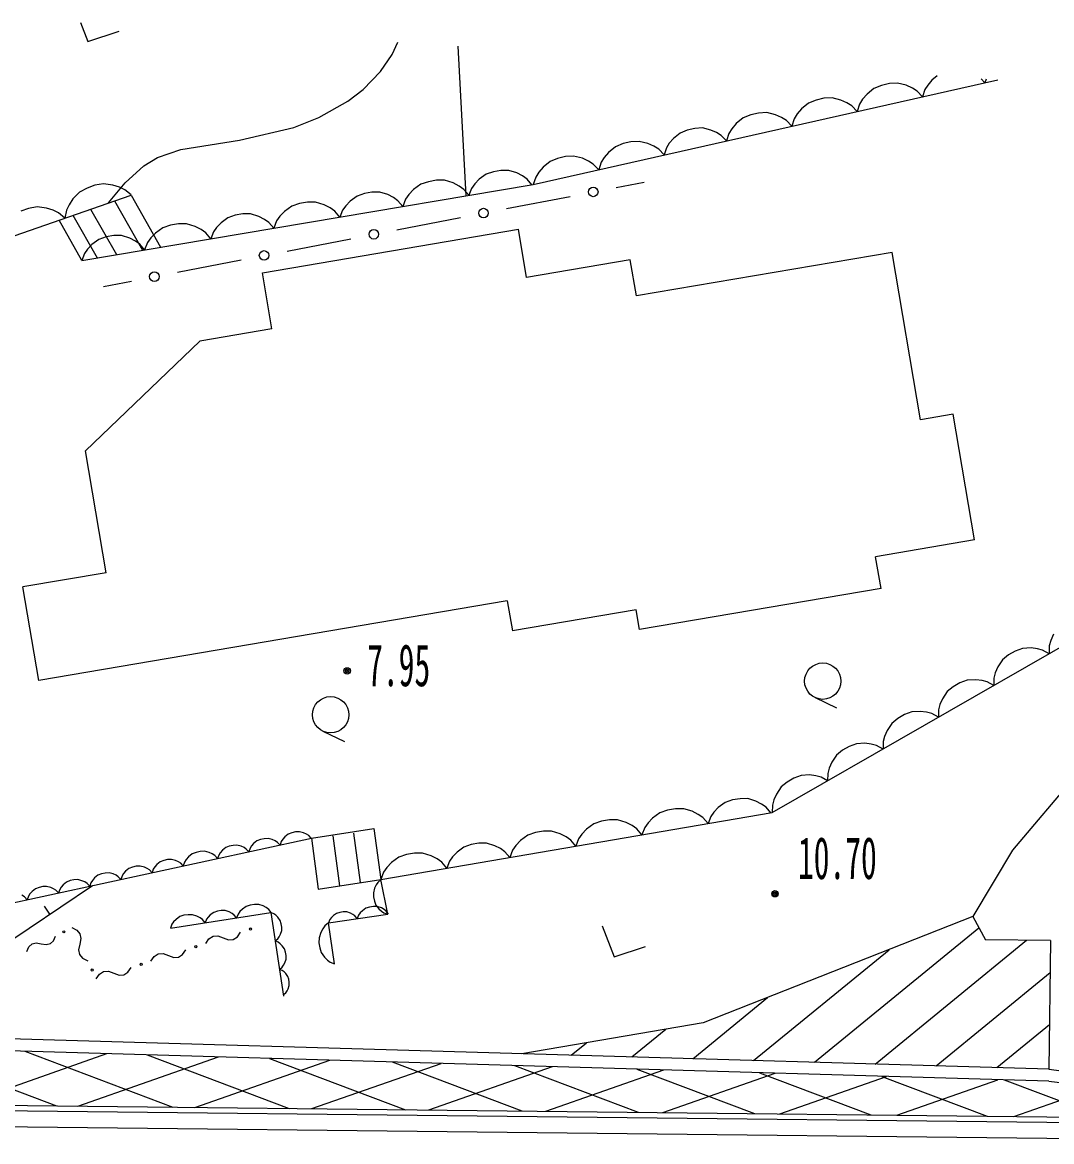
# Model space of a CAD drawing. Units: millimetres, scale not verified. Extents: x 40000 to 680000, y 20000 to 380000.
# Drawn here: x 80624 to 112865, y 282593 to 317655 of the extents above; entities that cross this region are included whole.
import ezdxf
from ezdxf.enums import TextEntityAlignment as Align

# ---------------------------------------------------------------- set-up
doc = ezdxf.new("R2010")
doc.units = ezdxf.units.MM
doc.header["$LTSCALE"] = 1000
doc.layers.add('M-BGD', color=7, linetype='Continuous', lineweight=25)
doc.styles.add('ＭＳ ゴシック', font='')
doc.styles.get('ＭＳ ゴシック').set_extended_font_data('MS Gothic')

msp = doc.modelspace()

# ---------------------------------------------------------------- linework, layer by layer
at = {"layer": 'M-BGD'}
for p, q in [((82443, 317655), (82672, 317053)), ((82672, 317053), (83658, 317382)), ((92203, 316649), (92383, 317033)), ((91845, 316113), (92203, 316649)), ((94262, 316915), (94520, 312223)), ((91299, 315549), (91845, 316113)), ((109277, 315976), (109116, 315844)), ((96628, 312578), (111176, 315857)), ((107300, 315586), (107082, 315408)), ((107536, 315683), (107300, 315586)), ((107782, 315738), (107536, 315683)), ((108037, 315752), (107782, 315738)), ((108311, 315685), (108037, 315752)), ((108502, 315599), (108311, 315685)), ((108653, 315504), (108502, 315599)), ((108986, 315691), (108895, 315548)), ((109116, 315844), (108986, 315691)), ((110773, 315766), (110656, 315889)), ((110811, 315880), (110773, 315766)), ((90819, 315183), (91299, 315549)), ((105488, 315221), (105251, 315124)), ((105734, 315276), (105488, 315221)), ((105989, 315291), (105734, 315276)), ((106262, 315223), (105989, 315291)), ((106454, 315137), (106262, 315223)), ((106946, 315248), (106850, 315097)), ((107082, 315408), (106946, 315248)), ((108822, 315327), (108653, 315504)), ((108895, 315548), (108822, 315327)), ((89915, 314678), (90819, 315183)), ((105033, 314946), (104897, 314786)), ((105251, 315124), (105033, 314946)), ((106604, 315042), (106454, 315137)), ((106774, 314865), (106604, 315042)), ((106850, 315097), (106774, 314865)), ((89122, 314363), (89915, 314678)), ((103203, 314663), (102984, 314484)), ((103439, 314759), (103203, 314663)), ((103685, 314815), (103439, 314759)), ((103940, 314829), (103685, 314815)), ((104214, 314761), (103940, 314829)), ((104405, 314676), (104214, 314761)), ((104556, 314580), (104405, 314676)), ((104725, 314403), (104556, 314580)), ((104802, 314636), (104725, 314403)), ((104897, 314786), (104802, 314636)), ((87426, 313961), (89122, 314363)), ((101226, 314189), (101019, 314019)), ((101452, 314280), (101226, 314189)), ((101686, 314333), (101452, 314280)), ((101929, 314347), (101686, 314333)), ((102189, 314283), (101929, 314347)), ((102372, 314201), (102189, 314283)), ((102515, 314110), (102372, 314201)), ((102753, 314174), (102676, 313941)), ((102848, 314325), (102753, 314174)), ((102984, 314484), (102848, 314325)), ((85588, 313674), (87426, 313961)), ((99439, 313858), (99203, 313761)), ((99685, 313913), (99439, 313858)), ((99940, 313928), (99685, 313913)), ((100214, 313860), (99940, 313928)), ((100406, 313774), (100214, 313860)), ((100889, 313867), (100798, 313723)), ((101019, 314019), (100889, 313867)), ((102676, 313941), (102515, 314110)), ((84861, 313425), (85588, 313674)), ((97892, 313466), (97637, 313451)), ((98165, 313398), (97892, 313466)), ((98985, 313583), (98849, 313423)), ((99203, 313761), (98985, 313583)), ((100556, 313679), (100406, 313774)), ((100725, 313502), (100556, 313679)), ((100798, 313723), (100725, 313502)), ((83847, 312631), (84425, 313166)), ((84425, 313166), (84861, 313425)), ((96936, 313121), (96800, 312961)), ((97154, 313300), (96936, 313121)), ((97391, 313396), (97154, 313300)), ((97637, 313451), (97391, 313396)), ((98357, 313312), (98165, 313398)), ((98508, 313217), (98357, 313312)), ((98677, 313040), (98508, 313217)), ((98753, 313273), (98677, 313040)), ((98849, 313423), (98753, 313273)), ((95150, 312897), (94933, 312739)), ((95380, 312977), (95150, 312897)), ((95616, 313016), (95380, 312977)), ((95860, 313017), (95616, 313016)), ((96116, 312938), (95860, 313017)), ((96294, 312847), (96116, 312938)), ((96432, 312748), (96294, 312847)), ((96705, 312811), (96628, 312578)), ((96800, 312961), (96705, 312811)), ((82648, 312465), (82413, 312337)), ((82482, 310196), (96628, 312578)), ((82897, 312552), (82648, 312465)), ((83161, 312598), (82897, 312552)), ((83453, 312560), (83161, 312598)), ((83318, 312000), (83847, 312631)), ((83663, 312493), (83453, 312560)), ((83831, 312412), (83663, 312493)), ((84028, 312248), (83831, 312412)), ((92878, 312415), (92733, 312263)), ((93106, 312582), (92878, 312415)), ((93347, 312665), (93106, 312582)), ((93596, 312707), (93347, 312665)), ((93851, 312707), (93596, 312707)), ((94121, 312625), (93851, 312707)), ((94307, 312528), (94121, 312625)), ((94452, 312425), (94307, 312528)), ((94612, 312239), (94452, 312425)), ((94697, 312456), (94612, 312239)), ((94795, 312594), (94697, 312456)), ((94933, 312739), (94795, 312594)), ((96584, 312571), (96432, 312748)), ((99227, 312483), (100100, 312652)), ((79873, 310799), (84027, 312247)), ((82207, 312125), (82084, 311943)), ((82413, 312337), (82207, 312125)), ((83507, 312066), (84385, 310517)), ((84027, 312247), (84954, 310613)), ((90890, 312058), (90752, 311913)), ((91107, 312216), (90890, 312058)), ((91337, 312296), (91107, 312216)), ((91573, 312336), (91337, 312296)), ((91817, 312336), (91573, 312336)), ((92073, 312258), (91817, 312336)), ((92251, 312166), (92073, 312258)), ((92389, 312067), (92251, 312166)), ((92541, 311890), (92389, 312067)), ((92630, 312118), (92541, 311890)), ((92733, 312263), (92630, 312118)), ((95791, 311820), (97784, 312204)), ((80819, 311828), (80570, 311741)), ((81083, 311873), (80819, 311828)), ((81376, 311836), (81083, 311873)), ((81586, 311769), (81376, 311836)), ((81754, 311688), (81586, 311769)), ((82003, 311775), (81951, 311523)), ((82084, 311943), (82003, 311775)), ((82759, 311805), (83568, 310379)), ((88835, 311735), (88690, 311582)), ((89063, 311901), (88835, 311735)), ((89304, 311984), (89063, 311901)), ((89553, 312026), (89304, 311984)), ((89808, 312026), (89553, 312026)), ((90078, 311944), (89808, 312026)), ((90264, 311847), (90078, 311944)), ((90409, 311744), (90264, 311847)), ((90568, 311558), (90409, 311744)), ((90654, 311775), (90568, 311558)), ((90752, 311913), (90654, 311775)), ((81951, 311523), (81754, 311688)), ((82482, 310196), (81774, 311462)), ((82209, 311614), (82967, 310278)), ((86847, 311378), (86709, 311233)), ((87063, 311536), (86847, 311378)), ((87293, 311615), (87063, 311536)), ((87530, 311655), (87293, 311615)), ((87773, 311655), (87530, 311655)), ((88030, 311577), (87773, 311655)), ((88208, 311485), (88030, 311577)), ((88346, 311387), (88208, 311485)), ((88498, 311209), (88346, 311387)), ((88587, 311437), (88498, 311209)), ((88690, 311582), (88587, 311437)), ((92354, 311156), (94347, 311541)), ((84792, 311054), (84647, 310902)), ((85019, 311220), (84792, 311054)), ((85261, 311303), (85019, 311220)), ((85510, 311345), (85261, 311303)), ((85765, 311345), (85510, 311345)), ((86034, 311263), (85765, 311345)), ((86221, 311167), (86034, 311263)), ((86366, 311063), (86221, 311167)), ((86525, 310877), (86366, 311063)), ((86610, 311094), (86525, 310877)), ((86709, 311233), (86610, 311094)), ((88142, 309808), (96161, 311173)), ((96418, 309661), (96161, 311173)), ((82804, 310697), (82666, 310552)), ((83020, 310855), (82804, 310697)), ((83250, 310934), (83020, 310855)), ((83487, 310974), (83250, 310934)), ((83730, 310974), (83487, 310974)), ((83987, 310896), (83730, 310974)), ((84165, 310804), (83987, 310896)), ((84303, 310706), (84165, 310804)), ((84454, 310528), (84303, 310706)), ((84544, 310757), (84454, 310528)), ((84647, 310902), (84544, 310757)), ((88917, 310493), (90911, 310878)), ((82567, 310414), (82482, 310196)), ((82666, 310552), (82567, 310414)), ((107865, 310447), (99859, 309084)), ((108758, 305204), (107865, 310447)), ((85481, 309829), (87474, 310214)), ((99666, 310214), (96418, 309661)), ((99859, 309084), (99666, 310214)), ((88440, 308057), (88142, 309808)), ((83164, 309382), (84037, 309551)), ((88440, 308057), (86186, 307673)), ((82598, 304232), (86186, 307673)), ((109783, 305379), (108758, 305204)), ((110453, 301443), (109783, 305379)), ((83248, 300415), (82598, 304232)), ((110453, 301443), (107353, 300916)), ((104114, 292899), (118060, 300904)), ((107523, 299921), (107353, 300916)), ((83248, 300415), (80636, 299970)), ((81135, 297037), (80636, 299970)), ((107523, 299921), (99954, 298632)), ((95812, 299536), (81135, 297037)), ((95812, 299536), (95972, 298593)), ((99849, 299253), (95972, 298593)), ((99954, 298632), (99849, 299253)), ((112921, 298487), (112838, 298294)), ((111953, 298044), (111725, 297960)), ((112221, 298060), (111953, 298044)), ((112420, 298035), (112221, 298060)), ((112583, 297991), (112420, 298035)), ((112792, 298122), (112787, 297877)), ((112838, 298294), (112792, 298122)), ((111329, 297686), (111180, 297462)), ((111517, 297840), (111329, 297686)), ((111725, 297960), (111517, 297840)), ((112787, 297877), (112583, 297991)), ((111180, 297462), (111101, 297279)), ((110219, 297049), (109991, 296964)), ((110487, 297064), (110219, 297049)), ((110685, 297040), (110487, 297064)), ((110849, 296996), (110685, 297040)), ((111052, 296882), (110849, 296996)), ((111057, 297115), (111052, 296882)), ((111101, 297279), (111057, 297115)), ((116347, 297304), (111643, 291723)), ((109594, 296690), (109446, 296467)), ((109782, 296845), (109594, 296690)), ((109991, 296964), (109782, 296845)), ((105453, 296503), (106131, 296182)), ((109367, 296283), (109322, 296119)), ((109446, 296467), (109367, 296283)), ((108256, 295969), (108048, 295849)), ((108484, 296053), (108256, 295969)), ((108752, 296069), (108484, 296053)), ((108950, 296044), (108752, 296069)), ((109114, 296000), (108950, 296044)), ((109318, 295886), (109114, 296000)), ((109322, 296119), (109318, 295886)), ((107860, 295695), (107711, 295471)), ((108048, 295849), (107860, 295695)), ((90036, 295449), (90714, 295128)), ((107632, 295288), (107588, 295124)), ((107711, 295471), (107632, 295288)), ((106521, 294973), (106313, 294853)), ((106749, 295058), (106521, 294973)), ((107017, 295073), (106749, 295058)), ((107216, 295049), (107017, 295073)), ((107380, 295004), (107216, 295049)), ((107583, 294891), (107380, 295004)), ((107588, 295124), (107583, 294891)), ((106125, 294699), (105977, 294476)), ((106313, 294853), (106125, 294699)), ((105898, 294292), (105853, 294128)), ((105977, 294476), (105898, 294292)), ((104579, 293858), (104390, 293704)), ((104787, 293977), (104579, 293858)), ((105015, 294062), (104787, 293977)), ((105283, 294078), (105015, 294062)), ((105481, 294053), (105283, 294078)), ((105645, 294009), (105481, 294053)), ((105849, 293895), (105645, 294009)), ((105853, 294128), (105849, 293895)), ((104242, 293480), (104163, 293296)), ((104390, 293704), (104242, 293480)), ((102637, 293216), (102421, 293057)), ((102867, 293296), (102637, 293216)), ((103104, 293336), (102867, 293296)), ((103347, 293337), (103104, 293336)), ((103604, 293259), (103347, 293337)), ((103782, 293167), (103604, 293259)), ((103920, 293069), (103782, 293167)), ((104119, 293133), (104114, 292899)), ((104163, 293296), (104119, 293133)), ((91848, 290809), (104114, 292899)), ((100594, 292896), (100367, 292729)), ((100835, 292980), (100594, 292896)), ((101084, 293022), (100835, 292980)), ((101339, 293023), (101084, 293022)), ((101609, 292941), (101339, 293023)), ((101796, 292845), (101609, 292941)), ((101941, 292742), (101796, 292845)), ((102185, 292774), (102101, 292556)), ((102283, 292912), (102185, 292774)), ((102421, 293057), (102283, 292912)), ((104072, 292892), (103920, 293069)), ((98524, 292543), (98297, 292376)), ((98765, 292627), (98524, 292543)), ((99014, 292669), (98765, 292627)), ((99269, 292670), (99014, 292669)), ((99539, 292588), (99269, 292670)), ((99726, 292492), (99539, 292588)), ((99871, 292389), (99726, 292492)), ((100119, 292432), (100030, 292203)), ((100222, 292577), (100119, 292432)), ((100367, 292729), (100222, 292577)), ((102101, 292556), (101941, 292742)), ((71784, 288229), (89679, 292096)), ((88201, 292083), (88083, 292058)), ((88322, 292089), (88201, 292083)), ((88452, 292056), (88322, 292089)), ((88843, 292140), (88778, 292065)), ((88948, 292224), (88843, 292140)), ((89061, 292269), (88948, 292224)), ((89178, 292295), (89061, 292269)), ((89300, 292300), (89178, 292295)), ((89430, 292267), (89300, 292300)), ((89520, 292225), (89430, 292267)), ((89592, 292179), (89520, 292225)), ((89672, 292094), (89592, 292179)), ((89679, 292096), (91638, 292401)), ((89679, 292096), (89890, 290503)), ((90351, 292176), (90559, 290608)), ((90997, 292256), (91202, 290708)), ((91638, 292401), (91848, 290809)), ((96454, 292190), (96227, 292024)), ((96695, 292274), (96454, 292190)), ((96944, 292316), (96695, 292274)), ((97199, 292317), (96944, 292316)), ((97469, 292235), (97199, 292317)), ((97655, 292139), (97469, 292235)), ((97801, 292036), (97655, 292139)), ((98049, 292079), (97960, 291850)), ((98152, 292224), (98049, 292079)), ((98297, 292376), (98152, 292224)), ((100030, 292203), (99871, 292389)), ((86888, 291718), (86823, 291642)), ((86993, 291802), (86888, 291718)), ((87106, 291847), (86993, 291802)), ((87223, 291872), (87106, 291847)), ((87345, 291878), (87223, 291872)), ((87475, 291845), (87345, 291878)), ((87566, 291803), (87475, 291845)), ((87637, 291757), (87566, 291803)), ((87717, 291672), (87637, 291757)), ((87754, 291782), (87717, 291672)), ((87800, 291854), (87754, 291782)), ((87866, 291929), (87800, 291854)), ((87970, 292013), (87866, 291929)), ((88083, 292058), (87970, 292013)), ((88543, 292014), (88452, 292056)), ((88614, 291968), (88543, 292014)), ((88694, 291883), (88614, 291968)), ((88732, 291994), (88694, 291883)), ((88778, 292065), (88732, 291994)), ((94455, 291821), (94239, 291662)), ((94685, 291901), (94455, 291821)), ((94922, 291941), (94685, 291901)), ((95165, 291942), (94922, 291941)), ((95422, 291864), (95165, 291942)), ((95600, 291773), (95422, 291864)), ((95738, 291675), (95600, 291773)), ((95979, 291726), (95890, 291498)), ((96082, 291871), (95979, 291726)), ((96227, 292024), (96082, 291871)), ((97960, 291850), (97801, 292036)), ((111643, 291723), (110394, 289645)), ((85053, 291403), (84940, 291358)), ((85171, 291429), (85053, 291403)), ((85292, 291434), (85171, 291429)), ((85422, 291401), (85292, 291434)), ((85513, 291359), (85422, 291401)), ((85756, 291428), (85705, 291350)), ((85828, 291511), (85756, 291428)), ((85943, 291604), (85828, 291511)), ((86067, 291653), (85943, 291604)), ((86196, 291681), (86067, 291653)), ((86330, 291687), (86196, 291681)), ((86473, 291651), (86330, 291687)), ((86573, 291605), (86473, 291651)), ((86651, 291554), (86573, 291605)), ((86739, 291461), (86651, 291554)), ((86777, 291571), (86739, 291461)), ((86823, 291642), (86777, 291571)), ((92412, 291501), (92185, 291335)), ((92653, 291585), (92412, 291501)), ((92902, 291627), (92653, 291585)), ((93157, 291628), (92902, 291627)), ((93427, 291546), (93157, 291628)), ((93614, 291450), (93427, 291546)), ((93759, 291347), (93614, 291450)), ((94003, 291379), (93919, 291161)), ((94101, 291517), (94003, 291379)), ((94239, 291662), (94101, 291517)), ((95890, 291498), (95738, 291675)), ((83858, 291063), (83793, 290988)), ((83963, 291147), (83858, 291063)), ((84076, 291192), (83963, 291147)), ((84193, 291217), (84076, 291192)), ((84315, 291223), (84193, 291217)), ((84445, 291190), (84315, 291223)), ((84535, 291148), (84445, 291190)), ((84607, 291102), (84535, 291148)), ((84687, 291017), (84607, 291102)), ((84724, 291128), (84687, 291017)), ((84770, 291199), (84724, 291128)), ((84836, 291274), (84770, 291199)), ((84940, 291358), (84836, 291274)), ((85584, 291313), (85513, 291359)), ((85664, 291228), (85584, 291313)), ((85705, 291350), (85664, 291228)), ((91937, 291037), (91848, 290809)), ((92040, 291182), (91937, 291037)), ((92185, 291335), (92040, 291182)), ((93919, 291161), (93759, 291347)), ((82008, 290725), (81903, 290641)), ((82121, 290770), (82008, 290725)), ((82238, 290795), (82121, 290770)), ((82360, 290801), (82238, 290795)), ((82490, 290767), (82360, 290801)), ((82581, 290726), (82490, 290767)), ((82652, 290680), (82581, 290726)), ((82732, 290595), (82652, 290680)), ((82769, 290705), (82732, 290595)), ((82815, 290776), (82769, 290705)), ((82881, 290852), (82815, 290776)), ((82985, 290936), (82881, 290852)), ((83098, 290981), (82985, 290936)), ((83216, 291006), (83098, 290981)), ((83337, 291012), (83216, 291006)), ((83467, 290979), (83337, 291012)), ((83558, 290937), (83467, 290979)), ((83629, 290891), (83558, 290937)), ((83709, 290806), (83629, 290891)), ((83747, 290916), (83709, 290806)), ((83793, 290988), (83747, 290916)), ((89890, 290503), (91848, 290809)), ((91756, 290711), (91704, 290633)), ((91851, 290797), (91756, 290711)), ((92068, 289719), (91848, 290809)), ((75854, 285944), (82823, 290614)), ((80689, 290266), (80611, 290316)), ((80860, 290354), (80814, 290283)), ((80926, 290429), (80860, 290354)), ((81030, 290513), (80926, 290429)), ((81144, 290558), (81030, 290513)), ((81261, 290584), (81144, 290558)), ((81382, 290590), (81261, 290584)), ((81512, 290556), (81382, 290590)), ((81603, 290514), (81512, 290556)), ((81674, 290469), (81603, 290514)), ((81754, 290383), (81674, 290469)), ((81792, 290494), (81754, 290383)), ((81838, 290565), (81792, 290494)), ((81903, 290641), (81838, 290565)), ((91657, 290534), (91618, 290391)), ((91618, 290391), (91623, 290258)), ((91704, 290633), (91657, 290534)), ((80777, 290172), (80689, 290266)), ((80814, 290283), (80777, 290172)), ((81487, 289719), (81321, 289967)), ((87762, 290003), (87635, 289961)), ((87892, 290023), (87762, 290003)), ((88026, 290021), (87892, 290023)), ((88167, 289976), (88026, 290021)), ((88264, 289924), (88167, 289976)), ((91623, 290258), (91649, 290128)), ((91649, 290128), (91697, 290003)), ((91697, 290003), (91788, 289887)), ((85259, 289282), (88403, 289768)), ((85559, 289640), (85439, 289555)), ((85686, 289682), (85559, 289640)), ((85817, 289702), (85686, 289682)), ((85951, 289700), (85817, 289702)), ((86091, 289655), (85951, 289700)), ((86188, 289604), (86091, 289655)), ((86440, 289626), (86390, 289558)), ((86510, 289698), (86440, 289626)), ((86619, 289775), (86510, 289698)), ((86735, 289814), (86619, 289775)), ((86853, 289832), (86735, 289814)), ((86975, 289830), (86853, 289832)), ((87103, 289790), (86975, 289830)), ((87191, 289742), (87103, 289790)), ((87259, 289692), (87191, 289742)), ((87334, 289603), (87259, 289692)), ((87382, 289721), (87334, 289603)), ((87437, 289797), (87382, 289721)), ((87514, 289875), (87437, 289797)), ((87635, 289961), (87514, 289875)), ((88339, 289869), (88264, 289924)), ((88421, 289771), (88339, 289869)), ((88403, 289768), (88808, 287152)), ((88500, 289728), (88403, 289768)), ((88562, 289683), (88500, 289728)), ((88626, 289620), (88562, 289683)), ((88696, 289522), (88626, 289620)), ((90217, 289451), (92068, 289719)), ((90367, 289672), (90303, 289609)), ((90466, 289741), (90367, 289672)), ((90570, 289775), (90466, 289741)), ((90677, 289790), (90570, 289775)), ((90787, 289788), (90677, 289790)), ((90901, 289750), (90787, 289788)), ((90980, 289707), (90901, 289750)), ((91041, 289661), (90980, 289707)), ((91108, 289580), (91041, 289661)), ((91153, 289687), (91108, 289580)), ((91204, 289755), (91153, 289687)), ((91274, 289826), (91204, 289755)), ((91384, 289903), (91274, 289826)), ((91500, 289940), (91384, 289903)), ((91619, 289957), (91500, 289940)), ((91741, 289955), (91619, 289957)), ((91868, 289912), (91741, 289955)), ((91788, 289887), (91870, 289814)), ((91956, 289865), (91868, 289912)), ((91870, 289814), (91947, 289762)), ((91947, 289762), (92068, 289719)), ((92024, 289814), (91956, 289865)), ((92097, 289723), (92024, 289814)), ((110397, 289641), (101952, 286313)), ((110397, 289641), (110795, 288913)), ((82174, 289299), (82333, 289215)), ((85307, 289401), (85259, 289282)), ((85362, 289476), (85307, 289401)), ((85439, 289555), (85362, 289476)), ((86264, 289548), (86188, 289604)), ((86346, 289450), (86264, 289548)), ((86390, 289558), (86346, 289450)), ((88731, 289418), (88696, 289522)), ((88747, 289311), (88731, 289418)), ((88746, 289202), (88747, 289311)), ((90101, 289348), (90035, 289260)), ((90218, 289444), (90101, 289348)), ((90258, 289547), (90217, 289451)), ((90405, 288158), (90217, 289451)), ((90303, 289609), (90258, 289547)), ((98787, 289352), (99157, 288381)), ((105435, 285077), (110586, 289295)), ((81598, 288886), (81666, 289031)), ((82333, 289215), (82428, 289101)), ((82457, 288955), (82421, 288779)), ((82428, 289101), (82457, 288955)), ((86365, 288799), (86469, 288946)), ((86469, 288946), (86595, 289025)), ((86595, 289025), (86743, 289035)), ((86743, 289035), (86913, 288976)), ((86913, 288976), (87083, 288918)), ((87083, 288918), (87231, 288928)), ((87231, 288928), (87357, 289006)), ((87357, 289006), (87461, 289153)), ((88541, 288879), (88622, 288946)), ((88622, 288946), (88667, 289007)), ((88667, 289007), (88709, 289087)), ((88709, 289087), (88746, 289202)), ((89918, 288980), (89915, 288822)), ((89973, 289146), (89918, 288980)), ((90035, 289260), (89973, 289146)), ((112827, 288890), (110795, 288913)), ((80761, 288552), (80829, 288697)), ((80829, 288697), (80927, 288785)), ((80927, 288785), (81055, 288817)), ((81055, 288817), (81213, 288791)), ((81213, 288791), (81371, 288766)), ((81371, 288766), (81499, 288798)), ((81499, 288798), (81598, 288886)), ((82421, 288779), (82386, 288602)), ((82386, 288602), (82415, 288457)), ((85644, 288453), (85748, 288600)), ((88638, 288839), (88541, 288879)), ((88700, 288794), (88638, 288839)), ((88764, 288731), (88700, 288794)), ((88834, 288632), (88764, 288731)), ((88868, 288529), (88834, 288632)), ((89915, 288822), (89937, 288668)), ((89937, 288668), (89985, 288517)), ((99157, 288381), (100143, 288710)), ((103530, 285133), (107771, 288606)), ((107339, 285021), (112074, 288899)), ((112827, 288890), (112782, 284862)), ((82415, 288457), (82510, 288342)), ((82510, 288342), (82669, 288259)), ((84652, 288246), (84756, 288393)), ((84756, 288393), (84882, 288471)), ((84882, 288471), (85030, 288481)), ((85030, 288481), (85200, 288423)), ((85200, 288423), (85370, 288364)), ((85370, 288364), (85518, 288374)), ((85518, 288374), (85644, 288453)), ((88847, 288197), (88884, 288312)), ((88885, 288422), (88868, 288529)), ((88884, 288312), (88885, 288422)), ((89985, 288517), (90085, 288374)), ((90085, 288374), (90177, 288282)), ((90177, 288282), (90265, 288216)), ((90265, 288216), (90405, 288158)), ((83043, 287840), (83169, 287918)), ((83169, 287918), (83317, 287928)), ((83317, 287928), (83487, 287870)), ((83487, 287870), (83657, 287811)), ((83805, 287821), (83931, 287900)), ((83931, 287900), (84035, 288047)), ((88679, 287989), (88759, 288056)), ((88765, 287954), (88679, 287989)), ((88759, 288056), (88804, 288118)), ((88820, 287914), (88765, 287954)), ((88804, 288118), (88847, 288197)), ((88877, 287858), (88820, 287914)), ((109244, 284966), (112816, 287890)), ((82939, 287693), (83043, 287840)), ((83657, 287811), (83805, 287821)), ((88939, 287770), (88877, 287858)), ((88970, 287678), (88939, 287770)), ((88984, 287583), (88970, 287678)), ((88983, 287486), (88984, 287583)), ((88801, 287199), (88873, 287258)), ((88873, 287258), (88913, 287313)), ((88913, 287313), (88951, 287384)), ((88951, 287384), (88983, 287486)), ((101625, 285189), (103967, 287107)), ((101952, 286313), (96269, 285346)), ((99720, 285245), (100781, 286113)), ((111149, 284910), (112798, 286260)), ((112782, 284862), (74918, 285971)), ((112778, 284485), (74292, 285612)), ((76861, 285537), (81690, 283713)), ((80696, 285425), (85334, 283673)), ((97815, 285300), (98290, 285690)), ((78700, 283746), (83274, 285349)), ((82365, 283706), (86763, 285247)), ((84532, 285312), (88978, 283633)), ((86030, 283666), (90251, 285145)), ((88368, 285200), (92623, 283593)), ((92204, 285088), (96267, 283553)), ((89695, 283626), (93739, 285043)), ((93360, 283585), (97227, 284941)), ((96040, 284975), (99911, 283513)), ((97025, 283545), (100716, 284838)), ((99876, 284863), (103556, 283473)), ((100690, 283505), (104204, 284736)), ((103712, 284751), (107200, 283433)), ((112782, 284862), (113170, 284814)), ((104355, 283465), (107692, 284634)), ((107548, 284638), (110845, 283393)), ((108020, 283424), (111180, 284532)), ((111383, 284526), (114489, 283353)), ((112778, 284485), (122742, 283263)), ((111684, 283384), (114295, 284299)), ((62773, 283751), (122740, 283093)), ((72923, 283810), (122742, 283263)), ((60627, 283275), (122735, 282593))]:
    msp.add_line(p, q, dxfattribs=at)
for centre, radius in [((98506, 312344), 150), ((95069, 311680), 150), ((91632, 311017), 150), ((88196, 310354), 150), ((84759, 309690), 150), ((90797, 297339), 100), ((90797, 297339), 60), ((90797, 297339), 20), ((105697, 297018), 570), ((90280, 295964), 570), ((104198, 290357), 100), ((104198, 290357), 60), ((104198, 290357), 20), ((87769, 289253), 36), ((81921, 289165), 32), ((86057, 288699), 36), ((82809, 287966), 36), ((84344, 288146), 36)]:
    msp.add_circle(centre, radius, dxfattribs=at)

# ---------------------------------------------------------------- texts
at = {"layer": 'M-BGD', "style": 'ＭＳ ゴシック', "width": 0.55}
for s, p in [('7.95', (91423, 296463)), ('10.70', (104919, 290423))]:
    msp.add_text(s, height=1320, dxfattribs=at).set_placement(p, align=Align.BOTTOM_LEFT)

doc.saveas('drawing.dxf')
